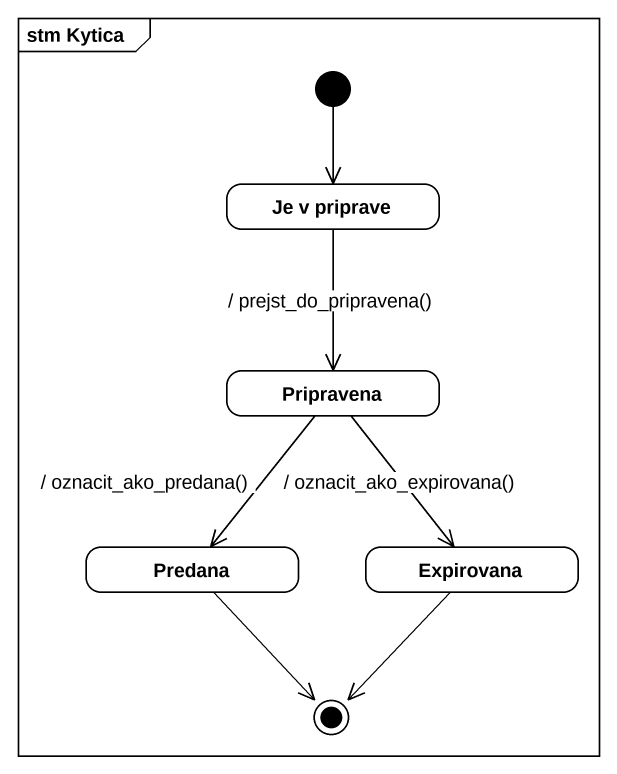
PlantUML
@startuml
mainframe stm Kytica
hide empty description
state "Je v priprave" as Je_v_priprave
state Pripravena
state Predana
state Expirovana
[*] --> Je_v_priprave
Je_v_priprave --> Pripravena : / prejst_do_pripravena()
Pripravena --> Predana : / oznacit_ako_predana()
Pripravena --> Expirovana : / oznacit_ako_expirovana()
Predana --> [*]
Expirovana --> [*]
@enduml
